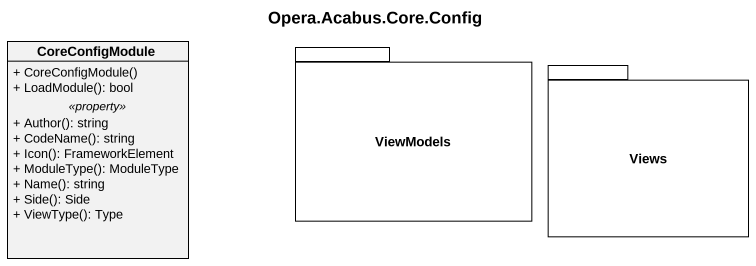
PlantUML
@startuml
title Opera.Acabus.Core.Config
hide circle
hide empty members
skinparam classAttributeIconSize 0
class CoreConfigModule {
  + CoreConfigModule()
  + LoadModule(): bool
  .. <<property>> ..
  + Author(): string
  + CodeName(): string
  + Icon(): FrameworkElement
  + ModuleType(): ModuleType
  + Name(): string
  + Side(): Side
  + ViewType(): Type
}
package ViewModels {
}
package Views {
}
@enduml
